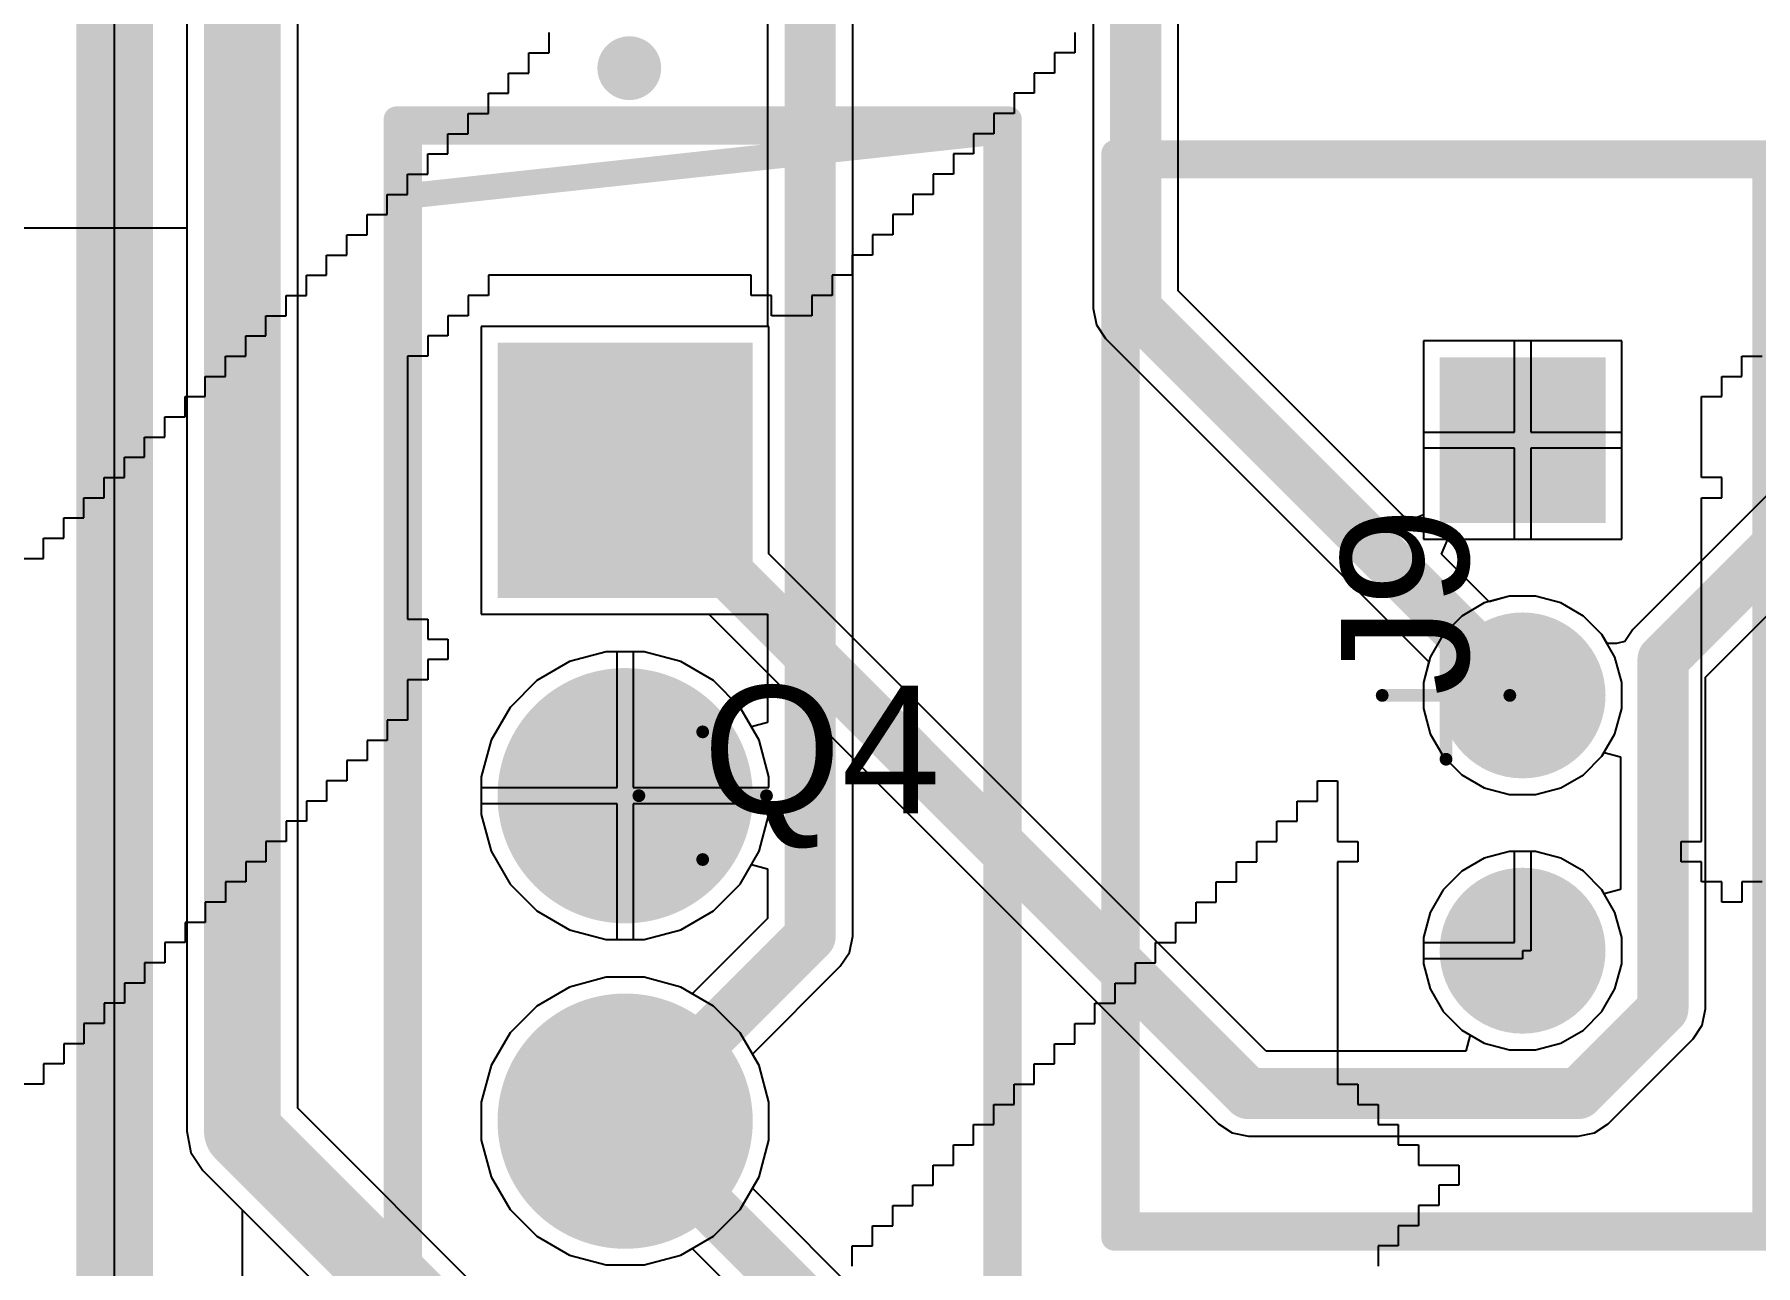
# Model space of a CAD drawing. Header units: inches. Extents: x 1.37 to 7.44, y 1.69 to 5.2.
# Drawn here: x 6.471 to 7.002, y 2.554 to 2.934 of the extents above; entities that cross this region are included whole.
import ezdxf

# ---------------------------------------------------------------- set-up
doc = ezdxf.new("R2010")
doc.units = ezdxf.units.IN
doc.header["$MEASUREMENT"] = 0
for name, color, linetype in [('Bottom Layer', 5, 'Continuous'), ('Bottom Overlay', 54, 'Continuous'), ('Bottom Solder', 6, 'Continuous'), ('Multi-Layer', 9, 'Continuous'), ('Pad Holes', 156, 'Continuous'), ('Top 3D Body', 56, 'Continuous'), ('Top Assembly', 56, 'Continuous'), ('Top Component Center', 56, 'Continuous'), ('Top Courtyard', 56, 'Continuous'), ('Top Layer', 1, 'Continuous'), ('Top Overlay', 2, 'Continuous'), ('Top Solder', 216, 'Continuous')]:
    doc.layers.add(name, color=color, linetype=linetype)
doc.styles.add('Arial', font='', dxfattribs={"height": 0.2})
doc.styles.get('Arial').set_extended_font_data('Arial')

# ---------------------------------------------------------------- blocks, each defined once
blk = doc.blocks.new('FP_TO_220_P0A0015988_MFG_17')
at = {"layer": 'Bottom Layer'}
blk.add_hatch(color=5, dxfattribs=at).paths.add_polyline_path([(-0.06329, 0.13976), (0.01545, 0.13976), (0.01545, 0.06102), (-0.06329, 0.06102)])
h = blk.add_hatch(color=5, dxfattribs=at)
edge = h.paths.add_edge_path()
edge.add_arc((-0.02392, 0), 0.03937, 0, 360)
h = blk.add_hatch(color=5, dxfattribs=at)
edge = h.paths.add_edge_path()
edge.add_arc((-0.02392, -0.10039), 0.03937, 0, 360)
at = {"layer": 'Bottom Solder'}
blk.add_hatch(color=6, dxfattribs=at).paths.add_polyline_path([(-0.06329, 0.13976), (0.01545, 0.13976), (0.01545, 0.06102), (-0.06329, 0.06102)])
h = blk.add_hatch(color=6, dxfattribs=at)
edge = h.paths.add_edge_path()
edge.add_arc((-0.02392, 0), 0.03937, 0, 360)
h = blk.add_hatch(color=6, dxfattribs=at)
edge = h.paths.add_edge_path()
edge.add_arc((-0.02392, -0.10039), 0.03937, 0, 360)
at = {"layer": 'Multi-Layer'}
blk.add_hatch(color=9, dxfattribs=at).paths.add_polyline_path([(-0.06329, 0.13976), (0.01545, 0.13976), (0.01545, 0.06102), (-0.06329, 0.06102)])
h = blk.add_hatch(color=9, dxfattribs=at)
edge = h.paths.add_edge_path()
edge.add_arc((-0.02392, 0), 0.03937, 0, 360)
h = blk.add_hatch(color=9, dxfattribs=at)
edge = h.paths.add_edge_path()
edge.add_arc((-0.02392, -0.10039), 0.03937, 0, 360)
at = {"layer": 'Pad Holes'}
h = blk.add_hatch(color=7, dxfattribs=at)
edge = h.paths.add_edge_path()
edge.add_arc((-0.02392, 0.10039), 0.02559, 0, 360)
h = blk.add_hatch(color=7, dxfattribs=at)
edge = h.paths.add_edge_path()
edge.add_arc((-0.02392, 0), 0.02559, 0, 360)
h = blk.add_hatch(color=7, dxfattribs=at)
edge = h.paths.add_edge_path()
edge.add_arc((-0.02392, -0.10039), 0.02559, 0, 360)
at = {"layer": 'Top Layer'}
blk.add_hatch(color=1, dxfattribs=at).paths.add_polyline_path([(-0.06329, 0.13976), (0.01545, 0.13976), (0.01545, 0.06102), (-0.06329, 0.06102)])
h = blk.add_hatch(color=1, dxfattribs=at)
edge = h.paths.add_edge_path()
edge.add_arc((-0.02392, 0), 0.03937, 0, 360)
h = blk.add_hatch(color=1, dxfattribs=at)
edge = h.paths.add_edge_path()
edge.add_arc((-0.02392, -0.10039), 0.03937, 0, 360)
at = {"layer": 'Top Solder'}
blk.add_hatch(color=216, dxfattribs=at).paths.add_polyline_path([(-0.06329, 0.13976), (0.01545, 0.13976), (0.01545, 0.06102), (-0.06329, 0.06102)])
h = blk.add_hatch(color=216, dxfattribs=at)
edge = h.paths.add_edge_path()
edge.add_arc((-0.02392, 0), 0.03937, 0, 360)
h = blk.add_hatch(color=216, dxfattribs=at)
edge = h.paths.add_edge_path()
edge.add_arc((-0.02392, -0.10039), 0.03937, 0, 360)
at = {"layer": 'Top 3D Body'}
for points in [[(-0.09055, -0.20472, 0.00787, 0.00787, 0), (-0.09055, 0.20472, 0.00787, 0.00787, 0)], [(-0.09055, 0.20472, 0.00787, 0.00787, 0), (0.09055, 0.20472, 0.00787, 0.00787, 0)], [(0.09055, -0.20472, 0.00787, 0.00787, 0), (0.09055, 0.20472, 0.00787, 0.00787, 0)], [(-0.09055, -0.20472, 0.00787, 0.00787, 0), (0.09055, -0.20472, 0.00787, 0.00787, 0)]]:
    blk.add_lwpolyline(points, format="xyseb", dxfattribs=at)
for points in [[(-0.09252, 0.20472, 0.00394, 0.00394, 1), (-0.08858, 0.20472, 0.00394, 0.00394, 1)], [(-0.09252, 0.20472, 0.00394, 0.00394, 1), (-0.08858, 0.20472, 0.00394, 0.00394, 1)], [(0.08858, 0.20472, 0.00394, 0.00394, 1), (0.09252, 0.20472, 0.00394, 0.00394, 1)], [(0.08858, 0.20472, 0.00394, 0.00394, 1), (0.09252, 0.20472, 0.00394, 0.00394, 1)], [(-0.09252, -0.20472, 0.00394, 0.00394, 1), (-0.08858, -0.20472, 0.00394, 0.00394, 1)], [(-0.09252, -0.20472, 0.00394, 0.00394, 1), (-0.08858, -0.20472, 0.00394, 0.00394, 1)], [(0.08858, -0.20472, 0.00394, 0.00394, 1), (0.09252, -0.20472, 0.00394, 0.00394, 1)], [(0.08858, -0.20472, 0.00394, 0.00394, 1), (0.09252, -0.20472, 0.00394, 0.00394, 1)]]:
    blk.add_lwpolyline(points, format="xyseb", close=True, dxfattribs=at)
at = {"layer": 'Top Assembly'}
for points in [[(-0.09449, -0.20866, 0.00787, 0.00787, 0), (-0.09449, 0.20866, 0.00787, 0.00787, 0)], [(-0.09449, 0.20866, 0.00787, 0.00787, 0), (0.09449, 0.20866, 0.00787, 0.00787, 0)], [(0.09449, -0.20866, 0.00787, 0.00787, 0), (0.09449, 0.20866, 0.00787, 0.00787, 0)], [(-0.09449, -0.20866, 0.00787, 0.00787, 0), (0.09449, -0.20866, 0.00787, 0.00787, 0)]]:
    blk.add_lwpolyline(points, format="xyseb", dxfattribs=at)
for points in [[(-0.09646, 0.20866, 0.00394, 0.00394, 1), (-0.09252, 0.20866, 0.00394, 0.00394, 1)], [(-0.09646, 0.20866, 0.00394, 0.00394, 1), (-0.09252, 0.20866, 0.00394, 0.00394, 1)], [(0.09252, 0.20866, 0.00394, 0.00394, 1), (0.09646, 0.20866, 0.00394, 0.00394, 1)], [(0.09252, 0.20866, 0.00394, 0.00394, 1), (0.09646, 0.20866, 0.00394, 0.00394, 1)], [(-0.09646, -0.20866, 0.00394, 0.00394, 1), (-0.09252, -0.20866, 0.00394, 0.00394, 1)], [(-0.09646, -0.20866, 0.00394, 0.00394, 1), (-0.09252, -0.20866, 0.00394, 0.00394, 1)], [(0.09252, -0.20866, 0.00394, 0.00394, 1), (0.09646, -0.20866, 0.00394, 0.00394, 1)], [(0.09252, -0.20866, 0.00394, 0.00394, 1), (0.09646, -0.20866, 0.00394, 0.00394, 1)]]:
    blk.add_lwpolyline(points, format="xyseb", close=True, dxfattribs=at)
at = {"layer": 'Top Component Center'}
for points in [[(0, -0.01969, 0.00394, 0.00394, 0), (0, 0.01969, 0.00394, 0.00394, 0)], [(-0.01969, 0, 0.00394, 0.00394, 0), (0.01969, 0, 0.00394, 0.00394, 0)]]:
    blk.add_lwpolyline(points, format="xyseb", dxfattribs=at)
for points in [[(-0.00098, 0.01969, 0.00197, 0.00197, 1), (0.00098, 0.01969, 0.00197, 0.00197, 1)], [(-0.02067, 0, 0.00197, 0.00197, 1), (-0.0187, 0, 0.00197, 0.00197, 1)], [(0.0187, 0, 0.00197, 0.00197, 1), (0.02067, 0, 0.00197, 0.00197, 1)], [(-0.00098, -0.01969, 0.00197, 0.00197, 1), (0.00098, -0.01969, 0.00197, 0.00197, 1)]]:
    blk.add_lwpolyline(points, format="xyseb", close=True, dxfattribs=at)
at = {"layer": 'Top Courtyard'}
for points in [[(-0.09449, -0.20866, 0.00787, 0.00787, 0), (-0.09449, 0.20866, 0.00787, 0.00787, 0)], [(-0.09449, 0.20866, 0.00787, 0.00787, 0), (0.09449, 0.20866, 0.00787, 0.00787, 0)], [(0.09449, -0.20866, 0.00787, 0.00787, 0), (0.09449, 0.20866, 0.00787, 0.00787, 0)], [(-0.09449, -0.20866, 0.00787, 0.00787, 0), (0.09449, -0.20866, 0.00787, 0.00787, 0)]]:
    blk.add_lwpolyline(points, format="xyseb", dxfattribs=at)
for points in [[(-0.09646, 0.20866, 0.00394, 0.00394, 1), (-0.09252, 0.20866, 0.00394, 0.00394, 1)], [(-0.09646, 0.20866, 0.00394, 0.00394, 1), (-0.09252, 0.20866, 0.00394, 0.00394, 1)], [(0.09252, 0.20866, 0.00394, 0.00394, 1), (0.09646, 0.20866, 0.00394, 0.00394, 1)], [(0.09252, 0.20866, 0.00394, 0.00394, 1), (0.09646, 0.20866, 0.00394, 0.00394, 1)], [(-0.09646, -0.20866, 0.00394, 0.00394, 1), (-0.09252, -0.20866, 0.00394, 0.00394, 1)], [(-0.09646, -0.20866, 0.00394, 0.00394, 1), (-0.09252, -0.20866, 0.00394, 0.00394, 1)], [(0.09252, -0.20866, 0.00394, 0.00394, 1), (0.09646, -0.20866, 0.00394, 0.00394, 1)], [(0.09252, -0.20866, 0.00394, 0.00394, 1), (0.09646, -0.20866, 0.00394, 0.00394, 1)]]:
    blk.add_lwpolyline(points, format="xyseb", close=True, dxfattribs=at)
at = {"layer": 'Top Overlay'}
for points in [[(-0.01772, 0.22441, 0.00984, 0.00984, 1), (-0.02756, 0.22441, 0.00984, 0.00984, 1)], [(-0.03002, 0.22441, 0.00492, 0.00492, 1), (-0.0251, 0.22441, 0.00492, 0.00492, 1)], [(-0.02018, 0.22441, 0.00492, 0.00492, 1), (-0.01526, 0.22441, 0.00492, 0.00492, 1)], [(0.08858, 0.20472, 0.00394, 0.00394, 1), (0.09252, 0.20472, 0.00394, 0.00394, 1)], [(0.08858, 0.20472, 0.00394, 0.00394, 1), (0.09252, 0.20472, 0.00394, 0.00394, 1)], [(-0.09252, 0.18504, 0.00394, 0.00394, 1), (-0.08858, 0.18504, 0.00394, 0.00394, 1)], [(-0.09252, 0.18504, 0.00394, 0.00394, 1), (-0.08858, 0.18504, 0.00394, 0.00394, 1)], [(-0.09252, -0.18504, 0.00394, 0.00394, 1), (-0.08858, -0.18504, 0.00394, 0.00394, 1)], [(-0.09252, -0.18504, 0.00394, 0.00394, 1), (-0.08858, -0.18504, 0.00394, 0.00394, 1)], [(0.08858, -0.20472, 0.00394, 0.00394, 1), (0.09252, -0.20472, 0.00394, 0.00394, 1)], [(0.08858, -0.20472, 0.00394, 0.00394, 1), (0.09252, -0.20472, 0.00394, 0.00394, 1)]]:
    blk.add_lwpolyline(points, format="xyseb", close=True, dxfattribs=at)
for points in [[(-0.09055, 0.18504, 0.00787, 0.00787, 0), (0.09055, 0.20472, 0.00787, 0.00787, 0)], [(0.09055, -0.20472, 0.00787, 0.00787, 0), (0.09055, 0.20472, 0.00787, 0.00787, 0)], [(-0.09055, -0.18504, 0.00787, 0.00787, 0), (-0.09055, 0.18504, 0.00787, 0.00787, 0)], [(-0.09055, -0.18504, 0.00787, 0.00787, 0), (0.09055, -0.20472, 0.00787, 0.00787, 0)]]:
    blk.add_lwpolyline(points, format="xyseb", dxfattribs=at)
at = {"layer": 'Top Assembly', "style": 'Arial'}
blk.add_text('Q4', height=0.03937, dxfattribs=at).set_placement((0, -0.00545))
blk = doc.blocks.new('FP_440054_3_MFG_20')
at = {"layer": 'Bottom Layer'}
h = blk.add_hatch(color=5, dxfattribs=at)
edge = h.paths.add_edge_path()
edge.add_arc((-0.07874, -0.02362), 0.02559, 0, 360)
h = blk.add_hatch(color=5, dxfattribs=at)
edge = h.paths.add_edge_path()
edge.add_arc((0, -0.02362), 0.02559, 0, 360)
blk.add_hatch(color=5, dxfattribs=at).paths.add_polyline_path([(0.05315, 0.00197), (0.10433, 0.00197), (0.10433, -0.04921), (0.05315, -0.04921)])
at = {"layer": 'Bottom Solder'}
h = blk.add_hatch(color=6, dxfattribs=at)
edge = h.paths.add_edge_path()
edge.add_arc((-0.07874, -0.02362), 0.02559, 0, 360)
h = blk.add_hatch(color=6, dxfattribs=at)
edge = h.paths.add_edge_path()
edge.add_arc((0, -0.02362), 0.02559, 0, 360)
blk.add_hatch(color=6, dxfattribs=at).paths.add_polyline_path([(0.05315, 0.00197), (0.10433, 0.00197), (0.10433, -0.04921), (0.05315, -0.04921)])
at = {"layer": 'Multi-Layer'}
h = blk.add_hatch(color=9, dxfattribs=at)
edge = h.paths.add_edge_path()
edge.add_arc((-0.07874, -0.02362), 0.02559, 0, 360)
h = blk.add_hatch(color=9, dxfattribs=at)
edge = h.paths.add_edge_path()
edge.add_arc((0, -0.02362), 0.02559, 0, 360)
blk.add_hatch(color=9, dxfattribs=at).paths.add_polyline_path([(0.05315, 0.00197), (0.10433, 0.00197), (0.10433, -0.04921), (0.05315, -0.04921)])
at = {"layer": 'Pad Holes'}
h = blk.add_hatch(color=7, dxfattribs=at)
edge = h.paths.add_edge_path()
edge.add_arc((-0.07874, -0.02362), 0.01575, 0, 360)
h = blk.add_hatch(color=7, dxfattribs=at)
edge = h.paths.add_edge_path()
edge.add_arc((0, -0.02362), 0.01575, 0, 360)
h = blk.add_hatch(color=7, dxfattribs=at)
edge = h.paths.add_edge_path()
edge.add_arc((0.07874, -0.02362), 0.01575, 0, 360)
at = {"layer": 'Top Layer'}
h = blk.add_hatch(color=1, dxfattribs=at)
edge = h.paths.add_edge_path()
edge.add_arc((-0.07874, -0.02362), 0.02559, 0, 360)
h = blk.add_hatch(color=1, dxfattribs=at)
edge = h.paths.add_edge_path()
edge.add_arc((0, -0.02362), 0.02559, 0, 360)
blk.add_hatch(color=1, dxfattribs=at).paths.add_polyline_path([(0.05315, 0.00197), (0.10433, 0.00197), (0.10433, -0.04921), (0.05315, -0.04921)])
at = {"layer": 'Top Solder'}
h = blk.add_hatch(color=216, dxfattribs=at)
edge = h.paths.add_edge_path()
edge.add_arc((-0.07874, -0.02362), 0.02559, 0, 360)
h = blk.add_hatch(color=216, dxfattribs=at)
edge = h.paths.add_edge_path()
edge.add_arc((0, -0.02362), 0.02559, 0, 360)
blk.add_hatch(color=216, dxfattribs=at).paths.add_polyline_path([(0.05315, 0.00197), (0.10433, 0.00197), (0.10433, -0.04921), (0.05315, -0.04921)])
at = {"layer": 'Top 3D Body'}
for points in [[(-0.16339, 0.09843, 0.00787, 0.00787, 0), (-0.16339, -0.09843, 0.00787, 0.00787, 0)], [(-0.16339, 0.09843, 0.00787, 0.00787, 0), (0.16339, 0.09843, 0.00787, 0.00787, 0)], [(0.16339, 0.09843, 0.00787, 0.00787, 0), (0.16339, -0.09843, 0.00787, 0.00787, 0)], [(-0.16339, -0.09843, 0.00787, 0.00787, 0), (0.16339, -0.09843, 0.00787, 0.00787, 0)]]:
    blk.add_lwpolyline(points, format="xyseb", dxfattribs=at)
for points in [[(-0.16535, 0.09843, 0.00394, 0.00394, 1), (-0.16142, 0.09843, 0.00394, 0.00394, 1)], [(-0.16535, 0.09843, 0.00394, 0.00394, 1), (-0.16142, 0.09843, 0.00394, 0.00394, 1)], [(0.16142, 0.09843, 0.00394, 0.00394, 1), (0.16535, 0.09843, 0.00394, 0.00394, 1)], [(0.16142, 0.09843, 0.00394, 0.00394, 1), (0.16535, 0.09843, 0.00394, 0.00394, 1)], [(-0.16535, -0.09843, 0.00394, 0.00394, 1), (-0.16142, -0.09843, 0.00394, 0.00394, 1)], [(-0.16535, -0.09843, 0.00394, 0.00394, 1), (-0.16142, -0.09843, 0.00394, 0.00394, 1)], [(0.16142, -0.09843, 0.00394, 0.00394, 1), (0.16535, -0.09843, 0.00394, 0.00394, 1)], [(0.16142, -0.09843, 0.00394, 0.00394, 1), (0.16535, -0.09843, 0.00394, 0.00394, 1)]]:
    blk.add_lwpolyline(points, format="xyseb", close=True, dxfattribs=at)
at = {"layer": 'Top Assembly'}
for points in [[(-0.16732, 0.10236, 0.00787, 0.00787, 0), (-0.16732, -0.10236, 0.00787, 0.00787, 0)], [(-0.16732, 0.10236, 0.00787, 0.00787, 0), (0.16732, 0.10236, 0.00787, 0.00787, 0)], [(0.16732, 0.10236, 0.00787, 0.00787, 0), (0.16732, -0.10236, 0.00787, 0.00787, 0)], [(-0.16732, -0.10236, 0.00787, 0.00787, 0), (0.16732, -0.10236, 0.00787, 0.00787, 0)]]:
    blk.add_lwpolyline(points, format="xyseb", dxfattribs=at)
for points in [[(-0.16929, 0.10236, 0.00394, 0.00394, 1), (-0.16535, 0.10236, 0.00394, 0.00394, 1)], [(-0.16929, 0.10236, 0.00394, 0.00394, 1), (-0.16535, 0.10236, 0.00394, 0.00394, 1)], [(0.16535, 0.10236, 0.00394, 0.00394, 1), (0.16929, 0.10236, 0.00394, 0.00394, 1)], [(0.16535, 0.10236, 0.00394, 0.00394, 1), (0.16929, 0.10236, 0.00394, 0.00394, 1)], [(-0.16929, -0.10236, 0.00394, 0.00394, 1), (-0.16535, -0.10236, 0.00394, 0.00394, 1)], [(-0.16929, -0.10236, 0.00394, 0.00394, 1), (-0.16535, -0.10236, 0.00394, 0.00394, 1)], [(0.16535, -0.10236, 0.00394, 0.00394, 1), (0.16929, -0.10236, 0.00394, 0.00394, 1)], [(0.16535, -0.10236, 0.00394, 0.00394, 1), (0.16929, -0.10236, 0.00394, 0.00394, 1)]]:
    blk.add_lwpolyline(points, format="xyseb", close=True, dxfattribs=at)
at = {"layer": 'Top Component Center'}
for points in [[(0, 0.01969, 0.00394, 0.00394, 0), (0, -0.01969, 0.00394, 0.00394, 0)], [(-0.01969, 0, 0.00394, 0.00394, 0), (0.01969, 0, 0.00394, 0.00394, 0)]]:
    blk.add_lwpolyline(points, format="xyseb", dxfattribs=at)
for points in [[(-0.00098, 0.01969, 0.00197, 0.00197, 1), (0.00098, 0.01969, 0.00197, 0.00197, 1)], [(-0.02067, 0, 0.00197, 0.00197, 1), (-0.0187, 0, 0.00197, 0.00197, 1)], [(0.0187, 0, 0.00197, 0.00197, 1), (0.02067, 0, 0.00197, 0.00197, 1)], [(-0.00098, -0.01969, 0.00197, 0.00197, 1), (0.00098, -0.01969, 0.00197, 0.00197, 1)]]:
    blk.add_lwpolyline(points, format="xyseb", close=True, dxfattribs=at)
at = {"layer": 'Top Courtyard'}
for points in [[(-0.16732, 0.10236, 0.00787, 0.00787, 0), (-0.16732, -0.10236, 0.00787, 0.00787, 0)], [(-0.16732, 0.10236, 0.00787, 0.00787, 0), (0.16732, 0.10236, 0.00787, 0.00787, 0)], [(0.16732, 0.10236, 0.00787, 0.00787, 0), (0.16732, -0.10236, 0.00787, 0.00787, 0)], [(-0.16732, -0.10236, 0.00787, 0.00787, 0), (0.16732, -0.10236, 0.00787, 0.00787, 0)]]:
    blk.add_lwpolyline(points, format="xyseb", dxfattribs=at)
for points in [[(-0.16929, 0.10236, 0.00394, 0.00394, 1), (-0.16535, 0.10236, 0.00394, 0.00394, 1)], [(-0.16929, 0.10236, 0.00394, 0.00394, 1), (-0.16535, 0.10236, 0.00394, 0.00394, 1)], [(0.16535, 0.10236, 0.00394, 0.00394, 1), (0.16929, 0.10236, 0.00394, 0.00394, 1)], [(0.16535, 0.10236, 0.00394, 0.00394, 1), (0.16929, 0.10236, 0.00394, 0.00394, 1)], [(-0.16929, -0.10236, 0.00394, 0.00394, 1), (-0.16535, -0.10236, 0.00394, 0.00394, 1)], [(-0.16929, -0.10236, 0.00394, 0.00394, 1), (-0.16535, -0.10236, 0.00394, 0.00394, 1)], [(0.16535, -0.10236, 0.00394, 0.00394, 1), (0.16929, -0.10236, 0.00394, 0.00394, 1)], [(0.16535, -0.10236, 0.00394, 0.00394, 1), (0.16929, -0.10236, 0.00394, 0.00394, 1)]]:
    blk.add_lwpolyline(points, format="xyseb", close=True, dxfattribs=at)
at = {"layer": 'Top Overlay'}
for points in [[(-0.16339, 0.09843, 0.00787, 0.00787, 0), (-0.16339, -0.09843, 0.00787, 0.00787, 0)], [(-0.16339, 0.09843, 0.00787, 0.00787, 0), (0.16339, 0.09843, 0.00787, 0.00787, 0)], [(0.16339, 0.09843, 0.00787, 0.00787, 0), (0.16339, -0.09843, 0.00787, 0.00787, 0)], [(-0.16339, -0.09843, 0.00787, 0.00787, 0), (0.16339, -0.09843, 0.00787, 0.00787, 0)]]:
    blk.add_lwpolyline(points, format="xyseb", dxfattribs=at)
for points in [[(-0.16535, 0.09843, 0.00394, 0.00394, 1), (-0.16142, 0.09843, 0.00394, 0.00394, 1)], [(-0.16535, 0.09843, 0.00394, 0.00394, 1), (-0.16142, 0.09843, 0.00394, 0.00394, 1)], [(0.16142, 0.09843, 0.00394, 0.00394, 1), (0.16535, 0.09843, 0.00394, 0.00394, 1)], [(0.16142, 0.09843, 0.00394, 0.00394, 1), (0.16535, 0.09843, 0.00394, 0.00394, 1)], [(-0.16535, -0.09843, 0.00394, 0.00394, 1), (-0.16142, -0.09843, 0.00394, 0.00394, 1)], [(-0.16535, -0.09843, 0.00394, 0.00394, 1), (-0.16142, -0.09843, 0.00394, 0.00394, 1)], [(0.16142, -0.09843, 0.00394, 0.00394, 1), (0.16535, -0.09843, 0.00394, 0.00394, 1)], [(0.16142, -0.09843, 0.00394, 0.00394, 1), (0.16535, -0.09843, 0.00394, 0.00394, 1)], [(0.08366, -0.11811, 0.00984, 0.00984, 1), (0.07382, -0.11811, 0.00984, 0.00984, 1)], [(0.07136, -0.11811, 0.00492, 0.00492, 1), (0.07628, -0.11811, 0.00492, 0.00492, 1)], [(0.0812, -0.11811, 0.00492, 0.00492, 1), (0.08612, -0.11811, 0.00492, 0.00492, 1)]]:
    blk.add_lwpolyline(points, format="xyseb", close=True, dxfattribs=at)
at = {"layer": 'Top Assembly', "style": 'Arial'}
blk.add_text('J9', height=0.03937, dxfattribs=at).set_placement((-0.00007, -0.00697))

msp = doc.modelspace()

# ---------------------------------------------------------------- linework, layer by layer
at = {"layer": 'Bottom Layer'}
for p, q in [((6.49606, 2.12598), (6.49606, 3.92388)), ((6.72376, 2.65551), (6.72376, 3.18333)), ((6.6975, 3.17789), (6.6975, 2.84358)), ((6.7979, 3.16705), (6.7979, 2.84911)), ((6.82415, 2.85455), (6.82415, 3.16705)), ((6.51829, 3.12086), (6.51829, 2.59532)), ((6.55257, 2.60242), (6.55257, 3.01329)), ((6.40305, 2.87402), (6.51829, 2.87402)), ((6.51829, 2.87402), (6.51829, 2.59532)), ((6.89518, 2.78353), (6.82415, 2.85455)), ((6.7979, 2.84911), (6.7989, 2.84409)), ((6.6975, 2.84358), (6.60917, 2.84358)), ((6.60917, 2.84358), (6.60917, 2.75484)), ((6.7989, 2.84409), (6.80175, 2.83983)), ((6.80175, 2.83983), (6.90149, 2.74009)), ((6.92789, 2.83908), (6.8998, 2.83908)), ((6.8998, 2.83908), (6.8998, 2.81099)), ((6.92789, 2.81099), (6.92789, 2.83908)), ((6.96098, 2.83908), (6.93289, 2.83908)), ((6.93289, 2.83908), (6.93289, 2.81099)), ((6.96098, 2.81099), (6.96098, 2.83908)), ((6.8998, 2.81099), (6.92789, 2.81099)), ((6.93289, 2.81099), (6.96098, 2.81099)), ((6.92789, 2.80599), (6.8998, 2.80599)), ((6.8998, 2.80599), (6.8998, 2.78544)), ((6.92789, 2.7779), (6.92789, 2.80599)), ((6.96098, 2.80599), (6.93289, 2.80599)), ((6.93289, 2.80599), (6.93289, 2.7779)), ((6.96098, 2.7779), (6.96098, 2.80599)), ((6.8998, 2.78544), (6.89518, 2.78353)), ((6.90542, 2.77328), (6.90733, 2.7779)), ((6.90733, 2.7779), (6.92789, 2.7779)), ((6.93289, 2.7779), (6.96098, 2.7779)), ((6.92005, 2.75865), (6.90542, 2.77328)), ((6.92636, 2.76034), (6.92005, 2.75865)), ((6.93442, 2.76034), (6.92636, 2.76034)), ((6.9422, 2.75826), (6.93442, 2.76034)), ((6.94917, 2.75423), (6.9422, 2.75826)), ((6.60917, 2.75484), (6.6975, 2.75484)), ((6.6975, 2.75484), (6.6975, 2.72142)), ((6.95487, 2.74854), (6.94917, 2.75423)), ((6.95889, 2.74156), (6.95487, 2.74854)), ((6.63642, 2.74017), (6.6263, 2.73432)), ((6.6477, 2.74319), (6.63642, 2.74017)), ((6.65938, 2.74319), (6.6477, 2.74319)), ((6.67067, 2.74017), (6.65938, 2.74319)), ((6.68079, 2.73432), (6.67067, 2.74017)), ((6.90149, 2.74009), (6.8998, 2.73378)), ((6.96098, 2.73378), (6.95889, 2.74156)), ((6.6263, 2.73432), (6.61804, 2.72606)), ((6.68905, 2.72606), (6.68079, 2.73432)), ((6.8998, 2.73378), (6.8998, 2.72573)), ((6.96098, 2.72573), (6.96098, 2.73378)), ((6.61804, 2.72606), (6.6122, 2.71595)), ((6.6925, 2.72008), (6.68905, 2.72606)), ((6.8998, 2.72573), (6.90188, 2.71795)), ((6.95889, 2.71795), (6.96098, 2.72573)), ((6.6975, 2.72142), (6.6925, 2.72008)), ((6.6122, 2.71595), (6.60917, 2.70466)), ((6.90188, 2.71795), (6.90591, 2.71097)), ((6.95487, 2.71097), (6.95889, 2.71795)), ((6.90591, 2.71097), (6.91161, 2.70528)), ((6.94917, 2.70528), (6.95487, 2.71097)), ((6.60917, 2.70466), (6.60917, 2.69298)), ((6.91161, 2.70528), (6.91858, 2.70125)), ((6.9422, 2.70125), (6.94917, 2.70528)), ((6.91858, 2.70125), (6.92636, 2.69916)), ((6.92636, 2.69916), (6.93442, 2.69916)), ((6.93442, 2.69916), (6.9422, 2.70125)), ((6.60917, 2.69298), (6.6122, 2.68169)), ((6.6122, 2.68169), (6.61804, 2.67157)), ((6.92636, 2.6816), (6.91858, 2.67952)), ((6.93442, 2.6816), (6.92636, 2.6816)), ((6.9422, 2.67952), (6.93442, 2.6816)), ((6.68905, 2.67157), (6.6925, 2.67756)), ((6.6925, 2.67756), (6.6975, 2.67622)), ((6.6975, 2.67622), (6.6975, 2.66095)), ((6.91858, 2.67952), (6.91161, 2.67549)), ((6.94917, 2.67549), (6.9422, 2.67952)), ((6.61804, 2.67157), (6.6263, 2.66331)), ((6.68079, 2.66331), (6.68905, 2.67157)), ((6.91161, 2.67549), (6.90591, 2.6698)), ((6.95487, 2.6698), (6.94917, 2.67549)), ((6.90591, 2.6698), (6.90188, 2.66282)), ((6.95889, 2.66282), (6.95487, 2.6698)), ((6.6263, 2.66331), (6.63642, 2.65747)), ((6.67067, 2.65747), (6.68079, 2.66331)), ((6.6975, 2.66095), (6.67426, 2.6377)), ((6.90188, 2.66282), (6.8998, 2.65504)), ((6.96098, 2.65504), (6.95889, 2.66282)), ((6.63642, 2.65747), (6.6477, 2.65445)), ((6.65938, 2.65445), (6.67067, 2.65747)), ((6.72276, 2.65049), (6.72376, 2.65551)), ((6.8998, 2.65504), (6.8998, 2.64699)), ((6.96098, 2.64699), (6.96098, 2.65504)), ((6.6477, 2.65445), (6.65938, 2.65445)), ((6.71991, 2.64623), (6.72276, 2.65049)), ((6.69282, 2.61914), (6.71991, 2.64623)), ((6.8998, 2.64699), (6.90188, 2.63921)), ((6.95889, 2.63921), (6.96098, 2.64699)), ((6.63642, 2.63977), (6.6263, 2.63393)), ((6.6477, 2.6428), (6.63642, 2.63977)), ((6.65938, 2.6428), (6.6477, 2.6428)), ((6.67067, 2.63977), (6.65938, 2.6428)), ((6.67426, 2.6377), (6.67067, 2.63977)), ((6.90188, 2.63921), (6.90591, 2.63223)), ((6.95487, 2.63223), (6.95889, 2.63921)), ((6.6263, 2.63393), (6.61804, 2.62567)), ((6.90591, 2.63223), (6.91161, 2.62654)), ((6.94917, 2.62654), (6.95487, 2.63223)), ((6.61804, 2.62567), (6.6122, 2.61555)), ((6.91161, 2.62654), (6.91858, 2.62251)), ((6.9422, 2.62251), (6.94917, 2.62654)), ((6.69489, 2.61555), (6.69282, 2.61914)), ((6.91858, 2.62251), (6.92636, 2.62042)), ((6.92636, 2.62042), (6.93442, 2.62042)), ((6.93442, 2.62042), (6.9422, 2.62251)), ((6.6122, 2.61555), (6.60917, 2.60427)), ((6.69791, 2.60427), (6.69489, 2.61555)), ((6.69519, 2.4598), (6.55257, 2.60242)), ((6.60917, 2.60427), (6.60917, 2.59258)), ((6.69791, 2.59258), (6.69791, 2.60427)), ((6.51829, 2.59532), (6.5196, 2.58876)), ((6.51829, 2.59532), (6.5196, 2.58876)), ((6.60917, 2.59258), (6.6122, 2.5813)), ((6.69489, 2.5813), (6.69791, 2.59258)), ((6.5196, 2.58876), (6.52331, 2.5832)), ((6.5196, 2.58876), (6.52331, 2.5832)), ((6.52331, 2.5832), (6.66593, 2.44058)), ((6.52331, 2.5832), (6.53543, 2.57108)), ((6.6122, 2.5813), (6.61804, 2.57118)), ((6.69282, 2.57771), (6.69489, 2.5813)), ((6.79078, 2.47975), (6.69282, 2.57771)), ((6.53543, 2.57108), (6.53543, 2.04043)), ((6.61804, 2.57118), (6.6263, 2.56292)), ((6.6263, 2.56292), (6.63642, 2.55708)), ((6.63642, 2.55708), (6.6477, 2.55406)), ((6.6477, 2.55406), (6.65938, 2.55406)), ((6.65938, 2.55406), (6.67067, 2.55708)), ((6.67067, 2.55708), (6.67426, 2.55915)), ((6.67426, 2.55915), (6.76837, 2.46504))]:
    msp.add_line(p, q, dxfattribs=at)
for points in [[(6.81103, 2.84911, 0.01575, 0.01575, 0), (6.81103, 3.19961, 0.01575, 0.01575, 0)], [(6.71063, 2.65551, 0.01575, 0.01575, 0), (6.71063, 3.18333, 0.01575, 0.01575, 0)], [(6.53543, 2.59532, 0.02362, 0.02362, 0), (6.53543, 3.12086, 0.02362, 0.02362, 0)], [(6.81103, 2.84911, 0.01575, 0.01575, 0), (6.93039, 2.72975, 0.01575, 0.01575, 0)], [(6.65354, 2.59843, 0.01575, 0.01575, 0), (6.71063, 2.65551, 0.01575, 0.01575, 0)], [(6.53543, 2.59532, 0.02362, 0.02362, 0), (6.68307, 2.44768, 0.02362, 0.02362, 0)], [(6.65354, 2.59843, 0.01575, 0.01575, 0), (6.7815, 2.47047, 0.01575, 0.01575, 0)]]:
    msp.add_lwpolyline(points, format="xyseb", dxfattribs=at)
for points in [[(6.80709, 2.84911, 0.00787, 0.00787, 1), (6.81497, 2.84911, 0.00787, 0.00787, 1)], [(6.80709, 2.84911, 0.00787, 0.00787, 1), (6.81497, 2.84911, 0.00787, 0.00787, 1)], [(6.92645, 2.72975, 0.00787, 0.00787, 1), (6.93433, 2.72975, 0.00787, 0.00787, 1)], [(6.70669, 2.65551, 0.00787, 0.00787, 1), (6.71457, 2.65551, 0.00787, 0.00787, 1)], [(6.70669, 2.65551, 0.00787, 0.00787, 1), (6.71457, 2.65551, 0.00787, 0.00787, 1)], [(6.52953, 2.59532, 0.01181, 0.01181, 1), (6.54134, 2.59532, 0.01181, 0.01181, 1)], [(6.52953, 2.59532, 0.01181, 0.01181, 1), (6.54134, 2.59532, 0.01181, 0.01181, 1)], [(6.64961, 2.59843, 0.00787, 0.00787, 1), (6.65748, 2.59843, 0.00787, 0.00787, 1)], [(6.64961, 2.59843, 0.00787, 0.00787, 1), (6.65748, 2.59843, 0.00787, 0.00787, 1)]]:
    msp.add_lwpolyline(points, format="xyseb", close=True, dxfattribs=at)
at = {"layer": 'Bottom Overlay'}
for p, q in [((6.63005, 2.92797), (6.63005, 2.9342)), ((6.79223, 2.9342), (6.79223, 2.92797)), ((6.62381, 2.92173), (6.62381, 2.92797)), ((6.62381, 2.92797), (6.63005, 2.92797)), ((6.79223, 2.92797), (6.78599, 2.92797)), ((6.78599, 2.92797), (6.78599, 2.92173)), ((6.61758, 2.91549), (6.61758, 2.92173)), ((6.61758, 2.92173), (6.62381, 2.92173)), ((6.78599, 2.92173), (6.77975, 2.92173)), ((6.77975, 2.92173), (6.77975, 2.91549)), ((6.61134, 2.90925), (6.61134, 2.91549)), ((6.61134, 2.91549), (6.61758, 2.91549)), ((6.77975, 2.91549), (6.77352, 2.91549)), ((6.77352, 2.91549), (6.77352, 2.90925)), ((6.6051, 2.90302), (6.6051, 2.90925)), ((6.6051, 2.90925), (6.61134, 2.90925)), ((6.77352, 2.90925), (6.76728, 2.90925)), ((6.76728, 2.90925), (6.76728, 2.90302)), ((6.59886, 2.89678), (6.59886, 2.90302)), ((6.59886, 2.90302), (6.6051, 2.90302)), ((6.76728, 2.90302), (6.76104, 2.90302)), ((6.76104, 2.90302), (6.76104, 2.89678)), ((6.59262, 2.89054), (6.59262, 2.89678)), ((6.59262, 2.89678), (6.59886, 2.89678)), ((6.76104, 2.89678), (6.7548, 2.89678)), ((6.7548, 2.89678), (6.7548, 2.89054)), ((6.58639, 2.8843), (6.58639, 2.89054)), ((6.58639, 2.89054), (6.59262, 2.89054)), ((6.7548, 2.89054), (6.74857, 2.89054)), ((6.74857, 2.89054), (6.74857, 2.8843)), ((6.58015, 2.87807), (6.58015, 2.8843)), ((6.58015, 2.8843), (6.58639, 2.8843)), ((6.74857, 2.8843), (6.74233, 2.8843)), ((6.74233, 2.8843), (6.74233, 2.87807)), ((6.57391, 2.87183), (6.57391, 2.87807)), ((6.57391, 2.87807), (6.58015, 2.87807)), ((6.74233, 2.87807), (6.73609, 2.87807)), ((6.73609, 2.87807), (6.73609, 2.87183)), ((6.56767, 2.86559), (6.56767, 2.87183)), ((6.56767, 2.87183), (6.57391, 2.87183)), ((6.73609, 2.87183), (6.72985, 2.87183)), ((6.72985, 2.87183), (6.72985, 2.86559)), ((6.56144, 2.85935), (6.56144, 2.86559)), ((6.56144, 2.86559), (6.56767, 2.86559)), ((6.72985, 2.86559), (6.72362, 2.86559)), ((6.72362, 2.86559), (6.72362, 2.85935)), ((6.5552, 2.85312), (6.5552, 2.85935)), ((6.5552, 2.85935), (6.56144, 2.85935)), ((6.69243, 2.85935), (6.61134, 2.85935)), ((6.61134, 2.85935), (6.61134, 2.85312)), ((6.69243, 2.85312), (6.69243, 2.85935)), ((6.72362, 2.85935), (6.71738, 2.85935)), ((6.71738, 2.85935), (6.71738, 2.85312)), ((6.54896, 2.84688), (6.54896, 2.85312)), ((6.54896, 2.85312), (6.5552, 2.85312)), ((6.61134, 2.85312), (6.6051, 2.85312)), ((6.6051, 2.85312), (6.6051, 2.84688)), ((6.69867, 2.85312), (6.69243, 2.85312)), ((6.69867, 2.84688), (6.69867, 2.85312)), ((6.71738, 2.85312), (6.71114, 2.85312)), ((6.71114, 2.85312), (6.71114, 2.84688)), ((6.54272, 2.84064), (6.54272, 2.84688)), ((6.54272, 2.84688), (6.54896, 2.84688)), ((6.6051, 2.84688), (6.59886, 2.84688)), ((6.59886, 2.84688), (6.59886, 2.84064)), ((6.71114, 2.84688), (6.69867, 2.84688)), ((6.53649, 2.8344), (6.53649, 2.84064)), ((6.53649, 2.84064), (6.54272, 2.84064)), ((6.59886, 2.84064), (6.59262, 2.84064)), ((6.59262, 2.84064), (6.59262, 2.8344)), ((6.53025, 2.82816), (6.53025, 2.8344)), ((6.53025, 2.8344), (6.53649, 2.8344)), ((6.59262, 2.8344), (6.58639, 2.8344)), ((6.58639, 2.8344), (6.58639, 2.75331)), ((6.99807, 2.82816), (6.99807, 2.8344)), ((6.99807, 2.8344), (7.00431, 2.8344)), ((6.52401, 2.82193), (6.52401, 2.82816)), ((6.52401, 2.82816), (6.53025, 2.82816)), ((6.99183, 2.82193), (6.99183, 2.82816)), ((6.99183, 2.82816), (6.99807, 2.82816)), ((6.51777, 2.81569), (6.51777, 2.82193)), ((6.51777, 2.82193), (6.52401, 2.82193)), ((6.9856, 2.79698), (6.9856, 2.82193)), ((6.9856, 2.82193), (6.99183, 2.82193)), ((6.51154, 2.80945), (6.51154, 2.81569)), ((6.51154, 2.81569), (6.51777, 2.81569)), ((6.5053, 2.80321), (6.5053, 2.80945)), ((6.5053, 2.80945), (6.51154, 2.80945)), ((6.49906, 2.79698), (6.49906, 2.80321)), ((6.49906, 2.80321), (6.5053, 2.80321)), ((6.49282, 2.79074), (6.49282, 2.79698)), ((6.49282, 2.79698), (6.49906, 2.79698)), ((6.99183, 2.79698), (6.9856, 2.79698)), ((6.99183, 2.79074), (6.99183, 2.79698)), ((6.48658, 2.7845), (6.48658, 2.79074)), ((6.48658, 2.79074), (6.49282, 2.79074)), ((6.9856, 2.6847), (6.9856, 2.79074)), ((6.9856, 2.79074), (6.99183, 2.79074)), ((6.48035, 2.77826), (6.48035, 2.7845)), ((6.48035, 2.7845), (6.48658, 2.7845)), ((6.47411, 2.77203), (6.47411, 2.77826)), ((6.47411, 2.77826), (6.48035, 2.77826)), ((6.46787, 2.77203), (6.47411, 2.77203)), ((6.58639, 2.75331), (6.59262, 2.75331)), ((6.59262, 2.75331), (6.59262, 2.74708)), ((6.59262, 2.74708), (6.59886, 2.74708)), ((6.59886, 2.74708), (6.59886, 2.74084)), ((6.59886, 2.74084), (6.59262, 2.74084)), ((6.59262, 2.74084), (6.59262, 2.7346)), ((6.59262, 2.7346), (6.58639, 2.7346)), ((6.58639, 2.7346), (6.58639, 2.72213)), ((6.58639, 2.72213), (6.58015, 2.72213)), ((6.58015, 2.72213), (6.58015, 2.71589)), ((6.58015, 2.71589), (6.57391, 2.71589)), ((6.57391, 2.71589), (6.57391, 2.70965)), ((6.57391, 2.70965), (6.56767, 2.70965)), ((6.56767, 2.70965), (6.56767, 2.70341)), ((6.56767, 2.70341), (6.56144, 2.70341)), ((6.56144, 2.70341), (6.56144, 2.69717)), ((6.86708, 2.69717), (6.86708, 2.70341)), ((6.86708, 2.70341), (6.87332, 2.70341)), ((6.87332, 2.70341), (6.87332, 2.6847)), ((6.56144, 2.69717), (6.5552, 2.69717)), ((6.5552, 2.69717), (6.5552, 2.69094)), ((6.86084, 2.69094), (6.86084, 2.69717)), ((6.86084, 2.69717), (6.86708, 2.69717)), ((6.5552, 2.69094), (6.54896, 2.69094)), ((6.54896, 2.69094), (6.54896, 2.6847)), ((6.85461, 2.6847), (6.85461, 2.69094)), ((6.85461, 2.69094), (6.86084, 2.69094)), ((6.54896, 2.6847), (6.54272, 2.6847)), ((6.54272, 2.6847), (6.54272, 2.67846)), ((6.84837, 2.67846), (6.84837, 2.6847)), ((6.84837, 2.6847), (6.85461, 2.6847)), ((6.87332, 2.6847), (6.87956, 2.6847)), ((6.87956, 2.6847), (6.87956, 2.67846)), ((6.97936, 2.67846), (6.97936, 2.6847)), ((6.97936, 2.6847), (6.9856, 2.6847)), ((6.54272, 2.67846), (6.53649, 2.67846)), ((6.53649, 2.67846), (6.53649, 2.67222)), ((6.84213, 2.67222), (6.84213, 2.67846)), ((6.84213, 2.67846), (6.84837, 2.67846)), ((6.87956, 2.67846), (6.87332, 2.67846)), ((6.87332, 2.67846), (6.87332, 2.60985)), ((6.9856, 2.67846), (6.97936, 2.67846)), ((6.9856, 2.67222), (6.9856, 2.67846)), ((6.53649, 2.67222), (6.53025, 2.67222)), ((6.53025, 2.67222), (6.53025, 2.66599)), ((6.83589, 2.66599), (6.83589, 2.67222)), ((6.83589, 2.67222), (6.84213, 2.67222)), ((6.99183, 2.67222), (6.9856, 2.67222)), ((6.99183, 2.66599), (6.99183, 2.67222)), ((7.00431, 2.67222), (6.99807, 2.67222)), ((6.99807, 2.67222), (6.99807, 2.66599)), ((6.52401, 2.66599), (6.52401, 2.65975)), ((6.53025, 2.66599), (6.52401, 2.66599)), ((6.82966, 2.65975), (6.82966, 2.66599)), ((6.82966, 2.66599), (6.83589, 2.66599)), ((6.99807, 2.66599), (6.99183, 2.66599)), ((6.52401, 2.65975), (6.51777, 2.65975)), ((6.51777, 2.65975), (6.51777, 2.65351)), ((6.82342, 2.65351), (6.82342, 2.65975)), ((6.82342, 2.65975), (6.82966, 2.65975)), ((6.51777, 2.65351), (6.51154, 2.65351)), ((6.51154, 2.65351), (6.51154, 2.64727)), ((6.81718, 2.64727), (6.81718, 2.65351)), ((6.81718, 2.65351), (6.82342, 2.65351)), ((6.51154, 2.64727), (6.5053, 2.64727)), ((6.5053, 2.64727), (6.5053, 2.64104)), ((6.81094, 2.64104), (6.81094, 2.64727)), ((6.81094, 2.64727), (6.81718, 2.64727)), ((6.5053, 2.64104), (6.49906, 2.64104)), ((6.49906, 2.64104), (6.49906, 2.6348)), ((6.80471, 2.6348), (6.80471, 2.64104)), ((6.80471, 2.64104), (6.81094, 2.64104)), ((6.49906, 2.6348), (6.49282, 2.6348)), ((6.49282, 2.6348), (6.49282, 2.62856)), ((6.79847, 2.62856), (6.79847, 2.6348)), ((6.79847, 2.6348), (6.80471, 2.6348)), ((6.49282, 2.62856), (6.48658, 2.62856)), ((6.48658, 2.62856), (6.48658, 2.62232)), ((6.79223, 2.62232), (6.79223, 2.62856)), ((6.79223, 2.62856), (6.79847, 2.62856)), ((6.48658, 2.62232), (6.48035, 2.62232)), ((6.48035, 2.62232), (6.48035, 2.61608)), ((6.78599, 2.61608), (6.78599, 2.62232)), ((6.78599, 2.62232), (6.79223, 2.62232)), ((6.48035, 2.61608), (6.47411, 2.61608)), ((6.47411, 2.61608), (6.47411, 2.60985)), ((6.77975, 2.60985), (6.77975, 2.61608)), ((6.77975, 2.61608), (6.78599, 2.61608)), ((6.47411, 2.60985), (6.46787, 2.60985)), ((6.77352, 2.60361), (6.77352, 2.60985)), ((6.77352, 2.60985), (6.77975, 2.60985)), ((6.87332, 2.60985), (6.87956, 2.60985)), ((6.87956, 2.60985), (6.87956, 2.60361)), ((6.76728, 2.59737), (6.76728, 2.60361)), ((6.76728, 2.60361), (6.77352, 2.60361)), ((6.87956, 2.60361), (6.88579, 2.60361)), ((6.88579, 2.60361), (6.88579, 2.59737)), ((6.76104, 2.59113), (6.76104, 2.59737)), ((6.76104, 2.59737), (6.76728, 2.59737)), ((6.88579, 2.59737), (6.89203, 2.59737)), ((6.89203, 2.59737), (6.89203, 2.59113)), ((6.7548, 2.5849), (6.7548, 2.59113)), ((6.7548, 2.59113), (6.76104, 2.59113)), ((6.89203, 2.59113), (6.89827, 2.59113)), ((6.89827, 2.59113), (6.89827, 2.5849)), ((6.74857, 2.57866), (6.74857, 2.5849)), ((6.74857, 2.5849), (6.7548, 2.5849)), ((6.89827, 2.5849), (6.91075, 2.5849)), ((6.91075, 2.5849), (6.91075, 2.57866)), ((6.74233, 2.57242), (6.74233, 2.57866)), ((6.74233, 2.57866), (6.74857, 2.57866)), ((6.91075, 2.57866), (6.90451, 2.57866)), ((6.90451, 2.57866), (6.90451, 2.57242)), ((6.73609, 2.56618), (6.73609, 2.57242)), ((6.73609, 2.57242), (6.74233, 2.57242)), ((6.90451, 2.57242), (6.89827, 2.57242)), ((6.89827, 2.57242), (6.89827, 2.56618)), ((6.72985, 2.55995), (6.72985, 2.56618)), ((6.72985, 2.56618), (6.73609, 2.56618)), ((6.89827, 2.56618), (6.89203, 2.56618)), ((6.89203, 2.56618), (6.89203, 2.55995)), ((6.72362, 2.55371), (6.72362, 2.55995)), ((6.72362, 2.55995), (6.72985, 2.55995)), ((6.89203, 2.55995), (6.88579, 2.55995)), ((6.88579, 2.55995), (6.88579, 2.55371))]:
    msp.add_line(p, q, dxfattribs=at)
at = {"layer": 'Top Layer'}
for p, q in [((6.49606, 2.14455), (6.49606, 3.18247)), ((7.09958, 2.88527), (6.96441, 2.7501)), ((6.69791, 2.84358), (6.60917, 2.84358)), ((6.60917, 2.84358), (6.60917, 2.75484)), ((6.69791, 2.77341), (6.69791, 2.84358)), ((6.98682, 2.73538), (7.09304, 2.8416)), ((6.96098, 2.83908), (6.8998, 2.83908)), ((6.8998, 2.83908), (6.8998, 2.7779)), ((6.96098, 2.7779), (6.96098, 2.83908)), ((6.8998, 2.7779), (6.96098, 2.7779)), ((6.85128, 2.62004), (6.69791, 2.77341)), ((6.91858, 2.75826), (6.91161, 2.75423)), ((6.92636, 2.76034), (6.91858, 2.75826)), ((6.93442, 2.76034), (6.92636, 2.76034)), ((6.9422, 2.75826), (6.93442, 2.76034)), ((6.94917, 2.75423), (6.9422, 2.75826)), ((6.60917, 2.75484), (6.67935, 2.75484)), ((6.67935, 2.75484), (6.83656, 2.59764)), ((6.91161, 2.75423), (6.90591, 2.74854)), ((6.95487, 2.74854), (6.94917, 2.75423)), ((6.90591, 2.74854), (6.90188, 2.74156)), ((6.95646, 2.74578), (6.95487, 2.74854)), ((6.95933, 2.74581), (6.95646, 2.74578)), ((6.96191, 2.74635), (6.95933, 2.74581)), ((6.96441, 2.7501), (6.96191, 2.74635)), ((6.63642, 2.74017), (6.6263, 2.73432)), ((6.6477, 2.74319), (6.63642, 2.74017)), ((6.65104, 2.74319), (6.6477, 2.74319)), ((6.65104, 2.70132), (6.65104, 2.74319)), ((6.65938, 2.74319), (6.65604, 2.74319)), ((6.65604, 2.74319), (6.65604, 2.70132)), ((6.67067, 2.74017), (6.65938, 2.74319)), ((6.68079, 2.73432), (6.67067, 2.74017)), ((6.90188, 2.74156), (6.8998, 2.73378)), ((6.98682, 2.63308), (6.98682, 2.73538)), ((6.6263, 2.73432), (6.61804, 2.72606)), ((6.68905, 2.72606), (6.68079, 2.73432)), ((6.8998, 2.73378), (6.8998, 2.72573)), ((6.61804, 2.72606), (6.6122, 2.71595)), ((6.69489, 2.71595), (6.68905, 2.72606)), ((6.8998, 2.72573), (6.90188, 2.71795)), ((6.6122, 2.71595), (6.60917, 2.70466)), ((6.69791, 2.70466), (6.69489, 2.71595)), ((6.90188, 2.71795), (6.90591, 2.71097)), ((6.90591, 2.71097), (6.91161, 2.70528)), ((6.94917, 2.70528), (6.95487, 2.71097)), ((6.95487, 2.71097), (6.95557, 2.71219)), ((6.95557, 2.71219), (6.96057, 2.71085)), ((6.96057, 2.71085), (6.96057, 2.66992)), ((6.60917, 2.70466), (6.60917, 2.70132)), ((6.69791, 2.70132), (6.69791, 2.70466)), ((6.91161, 2.70528), (6.91858, 2.70125)), ((6.9422, 2.70125), (6.94917, 2.70528)), ((6.60917, 2.70132), (6.65104, 2.70132)), ((6.65604, 2.70132), (6.69791, 2.70132)), ((6.91858, 2.70125), (6.92636, 2.69916)), ((6.92636, 2.69916), (6.93442, 2.69916)), ((6.93442, 2.69916), (6.9422, 2.70125)), ((6.65104, 2.69632), (6.60917, 2.69632)), ((6.60917, 2.69632), (6.60917, 2.69298)), ((6.60917, 2.69298), (6.6122, 2.68169)), ((6.65104, 2.65445), (6.65104, 2.69632)), ((6.69791, 2.69632), (6.65604, 2.69632)), ((6.65604, 2.69632), (6.65604, 2.65445)), ((6.69489, 2.68169), (6.69791, 2.69298)), ((6.69791, 2.69298), (6.69791, 2.69632)), ((6.6122, 2.68169), (6.61804, 2.67157)), ((6.68905, 2.67157), (6.69489, 2.68169)), ((6.92636, 2.6816), (6.91858, 2.67952)), ((6.92789, 2.6816), (6.92636, 2.6816)), ((6.92789, 2.65351), (6.92789, 2.6816)), ((6.93442, 2.6816), (6.93289, 2.6816)), ((6.93289, 2.6816), (6.93289, 2.65101)), ((6.9422, 2.67952), (6.93442, 2.6816)), ((6.91858, 2.67952), (6.91161, 2.67549)), ((6.94917, 2.67549), (6.9422, 2.67952)), ((6.61804, 2.67157), (6.6263, 2.66331)), ((6.68079, 2.66331), (6.68905, 2.67157)), ((6.91161, 2.67549), (6.90591, 2.6698)), ((6.95487, 2.6698), (6.94917, 2.67549)), ((6.90591, 2.6698), (6.90188, 2.66282)), ((6.95557, 2.66858), (6.95487, 2.6698)), ((6.96057, 2.66992), (6.95557, 2.66858)), ((6.6263, 2.66331), (6.63642, 2.65747)), ((6.67067, 2.65747), (6.68079, 2.66331)), ((6.90188, 2.66282), (6.8998, 2.65504)), ((6.63642, 2.65747), (6.6477, 2.65445)), ((6.65938, 2.65445), (6.67067, 2.65747)), ((6.8998, 2.65504), (6.8998, 2.65351)), ((6.6477, 2.65445), (6.65104, 2.65445)), ((6.65604, 2.65445), (6.65938, 2.65445)), ((6.8998, 2.65351), (6.92789, 2.65351)), ((6.93289, 2.65101), (6.93039, 2.65101)), ((6.93039, 2.65101), (6.93039, 2.64851)), ((6.93039, 2.64851), (6.8998, 2.64851)), ((6.8998, 2.64851), (6.8998, 2.64699)), ((6.8998, 2.64699), (6.90188, 2.63921)), ((6.63642, 2.63977), (6.6263, 2.63393)), ((6.6477, 2.6428), (6.63642, 2.63977)), ((6.65938, 2.6428), (6.6477, 2.6428)), ((6.67067, 2.63977), (6.65938, 2.6428)), ((6.68079, 2.63393), (6.67067, 2.63977)), ((6.90188, 2.63921), (6.90591, 2.63223)), ((6.6263, 2.63393), (6.61804, 2.62567)), ((6.68905, 2.62567), (6.68079, 2.63393)), ((6.90591, 2.63223), (6.91161, 2.62654)), ((6.98582, 2.62805), (6.98682, 2.63308)), ((6.61804, 2.62567), (6.6122, 2.61555)), ((6.69489, 2.61555), (6.68905, 2.62567)), ((6.91161, 2.62654), (6.91419, 2.62504)), ((6.91419, 2.62504), (6.91285, 2.62004)), ((6.95682, 2.59764), (6.98298, 2.62379)), ((6.98298, 2.62379), (6.98582, 2.62805)), ((6.91285, 2.62004), (6.85128, 2.62004)), ((6.6122, 2.61555), (6.60917, 2.60427)), ((6.69791, 2.60427), (6.69489, 2.61555)), ((6.60917, 2.60427), (6.60917, 2.59258)), ((6.69791, 2.59258), (6.69791, 2.60427)), ((6.83656, 2.59764), (6.84082, 2.59479)), ((6.95256, 2.59479), (6.95682, 2.59764)), ((6.60917, 2.59258), (6.6122, 2.5813)), ((6.69489, 2.5813), (6.69791, 2.59258)), ((6.84082, 2.59479), (6.84584, 2.59379)), ((6.84584, 2.59379), (6.94754, 2.59379)), ((6.94754, 2.59379), (6.95256, 2.59479)), ((6.6122, 2.5813), (6.61804, 2.57118)), ((6.68905, 2.57118), (6.69489, 2.5813)), ((6.61804, 2.57118), (6.6263, 2.56292)), ((6.68079, 2.56292), (6.68905, 2.57118)), ((6.6263, 2.56292), (6.63642, 2.55708)), ((6.67067, 2.55708), (6.68079, 2.56292)), ((6.63642, 2.55708), (6.6477, 2.55406)), ((6.6477, 2.55406), (6.65938, 2.55406)), ((6.65938, 2.55406), (6.67067, 2.55708))]:
    msp.add_line(p, q, dxfattribs=at)
for points in [[(6.9737, 2.74082, 0.01575, 0.01575, 0), (7.10886, 2.87598, 0.01575, 0.01575, 0)], [(6.65354, 2.79921, 0.01575, 0.01575, 0), (6.84584, 2.60692, 0.01575, 0.01575, 0)], [(6.9737, 2.63308, 0.01575, 0.01575, 0), (6.9737, 2.74082, 0.01575, 0.01575, 0)], [(6.94754, 2.60692, 0.01575, 0.01575, 0), (6.9737, 2.63308, 0.01575, 0.01575, 0)], [(6.84584, 2.60692, 0.01575, 0.01575, 0), (6.94754, 2.60692, 0.01575, 0.01575, 0)]]:
    msp.add_lwpolyline(points, format="xyseb", dxfattribs=at)
for points in [[(6.64961, 2.79921, 0.00787, 0.00787, 1), (6.65748, 2.79921, 0.00787, 0.00787, 1)], [(6.96976, 2.74082, 0.00787, 0.00787, 1), (6.97763, 2.74082, 0.00787, 0.00787, 1)], [(6.96976, 2.74082, 0.00787, 0.00787, 1), (6.97763, 2.74082, 0.00787, 0.00787, 1)], [(6.96976, 2.63308, 0.00787, 0.00787, 1), (6.97763, 2.63308, 0.00787, 0.00787, 1)], [(6.96976, 2.63308, 0.00787, 0.00787, 1), (6.97763, 2.63308, 0.00787, 0.00787, 1)], [(6.8419, 2.60692, 0.00787, 0.00787, 1), (6.84978, 2.60692, 0.00787, 0.00787, 1)], [(6.8419, 2.60692, 0.00787, 0.00787, 1), (6.84978, 2.60692, 0.00787, 0.00787, 1)], [(6.9436, 2.60692, 0.00787, 0.00787, 1), (6.95147, 2.60692, 0.00787, 0.00787, 1)], [(6.9436, 2.60692, 0.00787, 0.00787, 1), (6.95147, 2.60692, 0.00787, 0.00787, 1)]]:
    msp.add_lwpolyline(points, format="xyseb", close=True, dxfattribs=at)
at = {"layer": 'Top Overlay'}
msp.add_lwpolyline([(6.49606, 1.73228, 0.02362, 0.02362, 0), (6.49606, 5.15748, 0.02362, 0.02362, 0)], format="xyseb", dxfattribs=at)

# ---------------------------------------------------------------- block references
msp.add_blockref('FP_TO_220_P0A0015988_MFG_17', (6.67746, 2.69882))
at = {"rotation": 90}
msp.add_blockref('FP_440054_3_MFG_20', (6.90677, 2.72975), dxfattribs=at)

doc.saveas('drawing.dxf')
